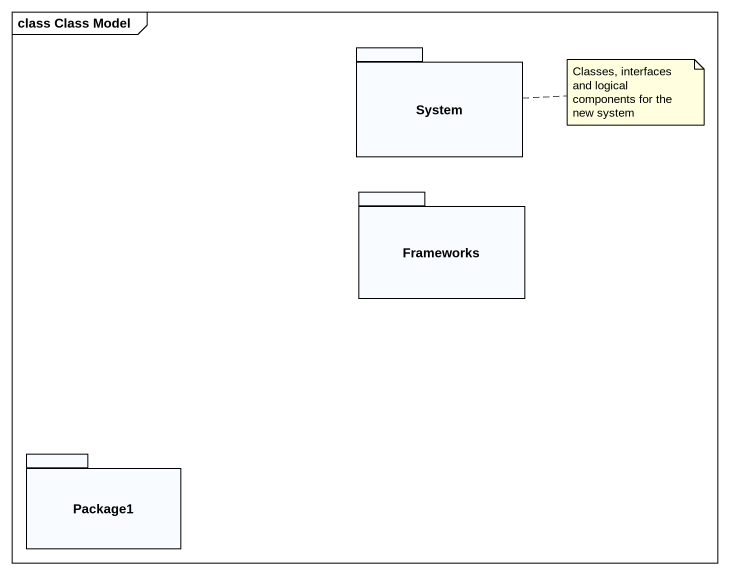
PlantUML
@startuml
mainframe class Class Model
package System {
}
package Frameworks {
}
package Package1 {
}
note right of System : Classes, interfaces and logical components for the new system
@enduml
